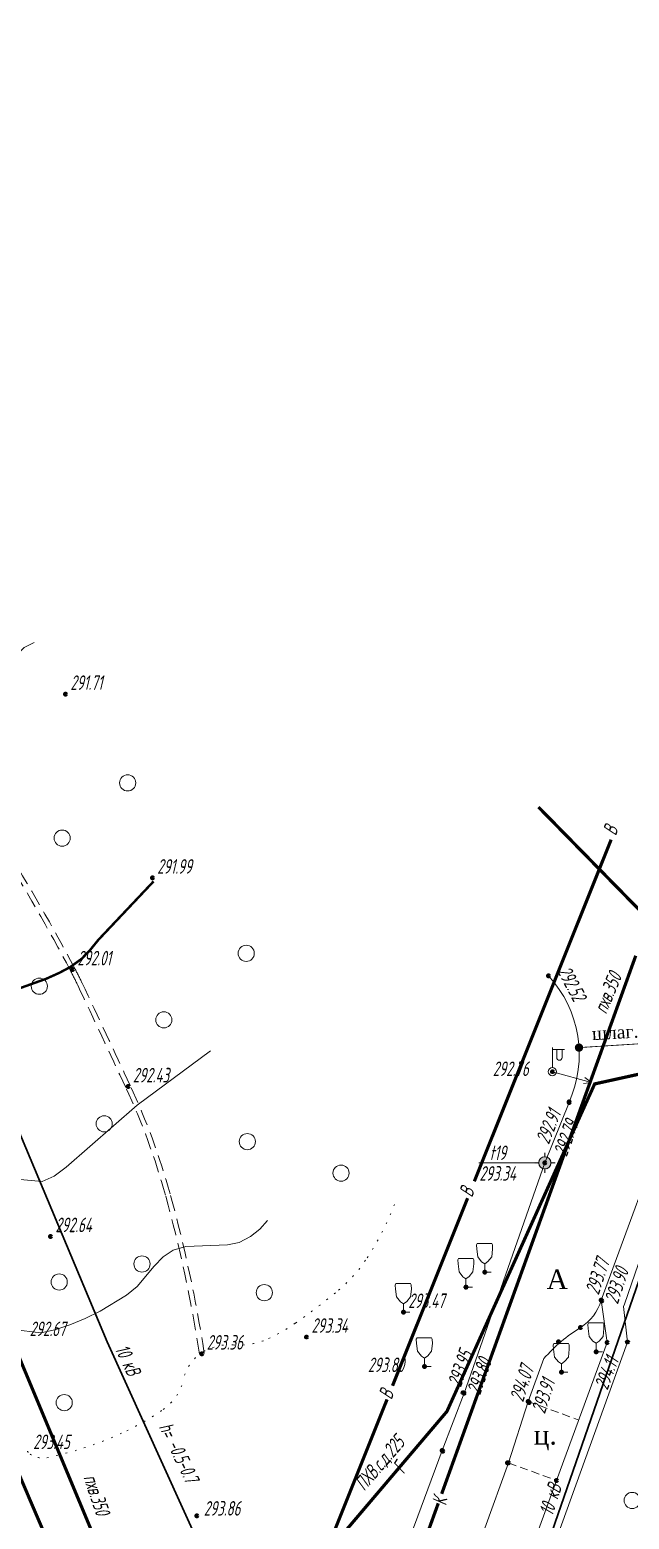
# Model space of a CAD drawing. Header units: metres. Extents: x 0 to 3282, y 0 to 1671.
# Drawn here: x 1998.9 to 2035.9, y 1317.9 to 1410 of the extents above; entities that cross this region are included whole.
import ezdxf
from ezdxf import colors
from ezdxf.entities.mleader import LeaderData, LeaderLine
from ezdxf.math import Vec2, Vec3

# ---------------------------------------------------------------- set-up
doc = ezdxf.new("R2010")
doc.units = ezdxf.units.M
for name, pattern in [('71100000a', [1, 0, -1]), ('COMMUN', [6, 5, -1]), ('DASHED', [0.75, 0.5, -0.25]), ('DASHEDX2', [1.5, 1, -0.5])]:
    doc.linetypes.add(name, pattern=pattern)
for name, color, linetype, lineweight, transparency in [('31252100', 7, 'Continuous', 18, 0.65), ('51472300', 7, 'Continuous', 18, 0.65), ('71100000', 7, 'Continuous', 18, 0.65), ('71133200', 7, 'Continuous', 18, 0.65), ('Commun', 7, 'Continuous', 18, 0.65), ('ELE_SKLAD', 7, 'Continuous', 18, 0.65), ('GEO_POINTS', 7, 'Continuous', 18, 0.65), ('Otm', 7, 'Continuous', 18, 0.65), ('R_Поверхность7_CNT-MAJ', 7, 'Continuous', 18, 0.65), ('R_Поверхность7_CNT-MIN', 7, 'Continuous', 18, 0.65), ('Sit', 7, 'Continuous', 18, 0.65), ('Text', 7, 'Continuous', 18, 0.65), ('Text_com', 7, 'Continuous', 18, 0.65), ('Us_znak', 7, 'Continuous', 18, 0.65), ('Us_znak_fon', 7, 'Continuous', 18, 0.65)]:
    doc.layers.add(name, color=color, linetype=linetype, lineweight=lineweight, transparency=transparency)
doc.layers.add('НВ текст', color=213, linetype='Continuous', lineweight=13)
doc.styles.add('eskd', font='ESKD1.shx', dxfattribs={"width": 1.2, "oblique": 15})
doc.styles.get("Standard").update_dxf_attribs({"font": 'GOST_0.TTF', "oblique": 15})
doc.styles.add('style1', font='times.ttf', dxfattribs={"height": 1})
doc.linetypes.add('KABELww_500', pattern='A,0.0001,-0.4,[131,ltypeshp.shx,S=0.4,R=90,X=0.4,Y=-0.4],0.2,[131,ltypeshp.shx,S=0.2,R=90,X=0.4,Y=-0.2],3.6,[131,ltypeshp.shx,S=0.2,R=-90,X=-0.4,Y=0.2],0.2,[131,ltypeshp.shx,S=0.4,R=-90,X=-0.4,Y=0.4],-0.8,4,-0.4', length=9.6001)
doc.dimstyles.new('ISO-25', dxfattribs={"dimtxt": 2.5, "dimasz": 2.5, "dimexe": 1.25, "dimexo": 0.625, "dimtad": 1, "dimtxsty": 'Standard', "dimcen": 2.5, "dimadec": 0, "dimazin": 0, "dimtfac": 1, "dimtmove": 0, "dimatfit": 3, "dimfxl": 1, "dimarcsym": 0})
picture_1 = doc.add_image_def('image1.png', size_in_pixel=(630, 728))

# ---------------------------------------------------------------- blocks, each defined once
blk = doc.blocks.new('71133200')
for p, q in [((-0.924145, 3.560442), (-1.024145, 3.360442)), ((-1.024145, 3.360442), (-0.977382, 2.864397)), ((-0.977382, 2.864397), (-0.861899, 1.88241)), ((-0.024145, 3.560442), (-0.924145, 3.560442)), ((-0.861899, 1.88241), (-0.374616, 1.28565)), ((-0.024145, 3.560442), (0.875855, 3.560442)), ((0.401375, 1.321765), (0.861899, 1.88241)), ((0.861899, 1.88241), (0.975974, 2.864397)), ((0.875855, 3.560442), (0.958164, 3.395824)), ((0.975974, 2.864397), (0.958164, 3.395824)), ((-0.374616, 1.28565), (0, 1.039723)), ((0, 1.039723), (0.401375, 1.321765)), ((0, 0), (0, 1.039723)), ((0.8, 0), (0, 0))]:
    blk.add_line(p, q)
at = {"style": 'eskd', "oblique": 14.99997778}
blk.add_attdef('Z', (1.873004, -0.239356), '', height=2, dxfattribs=at)
blk = doc.blocks.new('51472300')
for p, q in [((0, 0.5), (0, 3)), ((0, 2.75), (1.5, 2.75)), ((0.54, 1.74), (0.54, 2.75)), ((1.2, 1.74), (1.2, 2.75))]:
    blk.add_line(p, q)
at = {"color": 7}
for radius in [0.5, 0.05]:
    blk.add_circle((0, 0), radius, dxfattribs=at)
blk.add_arc((0.87, 1.75), 0.331, 182.1567, 357.8433)
at = {"oblique": 15}
blk.add_attdef('Z', (1.02, -1.37), '', height=2, dxfattribs=at)
blk = doc.blocks.new('31252100a')
blk.add_circle((0, 0), 1)
blk = doc.blocks.new('KOVER')
at = {"layer": 'Us_znak', "lineweight": -2}
blk.add_hatch(color=0, dxfattribs=at).paths.add_polyline_path([(-0.21, 0, 1), (0.21, 0, 1)])
at = {"layer": 'Us_znak_fon', "true_color": 0xffffff}
blk.add_hatch(color=7, dxfattribs=at).paths.add_polyline_path([(-0.26, 0, 1), (0.26, 0, 1)])
at = {"layer": 'Us_znak', "color": 0, "lineweight": -2}
blk.add_circle((0, 0), 0.21, dxfattribs=at)
blk = doc.blocks.new('NAPR')
at = {"layer": 'Us_znak', "color": 0, "linetype": 'Continuous', "lineweight": -2}
for p in [(-0.191, 2.038), (0.189, 2.037)]:
    blk.add_line(p, (0, 2.5), dxfattribs=at)
blk.add_lwpolyline([(0, 0), (0, 2.5)], dxfattribs=at)
blk = doc.blocks.new('POINT')
at = {"layer": 'Us_znak', "linetype": 'Continuous', "lineweight": -2}
h = blk.add_hatch(color=0, dxfattribs=at)
edge = h.paths.add_edge_path()
edge.add_arc((0, 0), 0.05, 0, 360)
at = {"layer": 'Us_znak_fon', "linetype": 'Continuous', "true_color": 0xffffff}
blk.add_hatch(color=7, dxfattribs=at).paths.add_polyline_path([(-0.422, 0.05, -0.346708), (-0.05, 0.422), (-0.05, 0.625), (0.05, 0.625), (0.05, 0.422, -0.346708), (0.422, 0.05), (0.625, 0.05), (0.625, -0.05), (0.422, -0.05, -0.346708), (0.05, -0.422), (0.05, -0.625), (-0.05, -0.625), (-0.05, -0.422, -0.346708), (-0.422, -0.05), (-0.625, -0.05), (-0.625, 0.05)])
at = {"layer": 'Us_znak', "color": 0, "linetype": 'Continuous', "lineweight": -2}
for p, q in [((-0.625, 0), (-0.375, 0)), ((0, 0.375), (0, 0.625)), ((0.375, 0), (0.625, 0)), ((0, -0.625), (0, -0.375))]:
    blk.add_line(p, q, dxfattribs=at)
for radius in [0.375, 0.05]:
    blk.add_circle((0, 0), radius, dxfattribs=at)
blk = doc.blocks.new('*D195')
at = {"color": 0, "lineweight": -2, "transparency": 16777216}
for p, q in [((1994.296, 1277.323), (1989.479, 1275.003)), ((1994.878, 1277.373), (2000.018, 1275.899))]:
    blk.add_line(p, q, dxfattribs=at)
blk.add_arc((1994.578, 1277.459), 5.034, 219.98054, 329.74011, dxfattribs=at)
at = {"color": 0, "transparency": 16777216}
for points in [[(1998.734, 1275.004), (1999.118, 1274.84), (1999.417, 1276.071)], [(1990.545, 1274.111), (1990.895, 1274.337), (1990.042, 1275.274)]]:
    blk.add_solid(points, dxfattribs=at)
at = {"layer": 'Defpoints', "color": 0, "transparency": 16777216}
for p in [(2084.221, 1320.635, 292.988), (1992.438, 1278.072, 291.13), (1994.578, 1277.459, 291.193), (1994.578, 1277.459, 291.193), (1993.006, 1272.676)]:
    blk.add_point(p, dxfattribs=at)
at = {"color": 0, "transparency": 16777216, "insert": (1994.925, 1273.377), "char_height": 1.25, "attachment_point": 5, "rotation": 4.86032}
blk.add_mtext('138°', dxfattribs=at)

msp = doc.modelspace()

# ---------------------------------------------------------------- linework, layer by layer
at = {"layer": '71100000', "linetype": '71100000a', "ltscale": 0.5}
msp.add_lwpolyline([(1998.711, 1322.112, 0.147619), (1998.882, 1321.924, 0.070114), (1999.367, 1321.717, 0.117065), (1999.91, 1321.702, 0.026428), (2002.207, 1322.305, 0.035825), (2004.853, 1323.367, 0.039067), (2007.108, 1324.692, 0.188958), (2008.368, 1326.583, -0.209837), (2009.58, 1328.252, -0.153261), (2011.434, 1328.676, 0.130384), (2013.618, 1329.073, 0.041518), (2015.275, 1330.027, 0.023686), (2017.935, 1332.06, 0.07367), (2019.712, 1334.071, 0.053269), (2021.389, 1337.37)], format="xyb", dxfattribs=at)
at = {"layer": 'Commun', "color": 4, "linetype": 'COMMUN', "ltscale": 0.7, "const_width": 0.2, "flags": 128}
for points in [[(2041.275, 1346.473), (2033.759, 1344.818), (2024.631, 1324.564), (2007.049, 1303.838), (2006.14, 1302.082), (1993.054, 1332.724), (1973.571, 1377.655), (1961.298, 1407.187)], [(2043.887, 1348.053), (2030.284, 1361.939)]]:
    msp.add_lwpolyline(points, dxfattribs=at)
at = {"layer": 'Commun', "color": 1, "linetype": 'KABELww_500', "lineweight": 30, "elevation": 289.986, "flags": 128}
for points in [[(1971.025, 1406.711), (2003.648, 1328.863), (2023.377, 1285.36), (2047.404, 1235.448)], [(2059.382, 1350.746), (2058.602, 1354.663), (2047.839, 1352.371), (2049.33, 1345.669), (2040.403, 1343.95), (2022.004, 1290.782), (2048.508, 1235.647)]]:
    msp.add_lwpolyline(points, dxfattribs=at)
at = {"layer": 'Commun', "color": 106, "linetype": 'COMMUN', "ltscale": 0.7, "const_width": 0.2, "elevation": 285.381, "flags": 128}
for points in [[(2026.326, 1338.795), (2034.775, 1359.922)], [(2021.271, 1326.153), (2025.91, 1337.753)], [(2013.055, 1305.609), (2020.933, 1325.307)]]:
    msp.add_lwpolyline(points, dxfattribs=at)
at = {"layer": 'Commun', "color": 32, "linetype": 'COMMUN', "ltscale": 0.7, "const_width": 0.2, "elevation": 289.283, "flags": 128}
for points in [[(2024.307, 1319.468), (2036.296, 1352.744)], [(1989.027, 1349.96), (2006.82, 1307.236)], [(2016.209, 1296.992), (2024.096, 1318.883)]]:
    msp.add_lwpolyline(points, dxfattribs=at)
at = {"layer": 'GEO_POINTS', "lineweight": 60}
for centre in [(2001.072, 1368.923, 291.709), (2006.435, 1357.559, 291.99), (2001.508, 1351.89, 292.008), (2030.915, 1351.504, 292.52), (2032.791, 1347.064, 292.519), (2031.146, 1345.574, 292.762), (2004.931, 1344.65, 292.434), (2032.177, 1343.704, 292.912), (2032.178, 1343.676, 292.79), (2030.685, 1339.935, 293.337), (2000.146, 1335.39, 292.638), (2026.965, 1333.177, 293.566), (2025.81, 1332.251, 293.627), (2034.154, 1331.443, 293.768), (2034.21, 1331.401, 293.905), (2021.947, 1330.701, 293.468), (2015.964, 1329.166, 293.344), (2032.891, 1329.761, 293.796), (2009.495, 1328.129, 293.359), (2031.525, 1328.871, 293.797), (2033.843, 1328.257, 294.253), (2034.537, 1328.829, 294.092), (2035.779, 1328.858, 294.109), (2023.25, 1327.343, 293.801), (2031.703, 1326.986, 294.167), (2025.628, 1325.726, 293.95), (2025.692, 1325.689, 293.798), (2029.648, 1325.183, 293.907), (2029.707, 1325.11, 294.07), (2024.34, 1322.148, 294.04), (2024.378, 1322.115, 293.904), (2028.371, 1321.392, 293.988), (2028.442, 1321.378, 294.134), (2031.401, 1320.287, 294.249), (2009.185, 1318.105, 293.858)]:
    msp.add_circle(centre, 0.06, dxfattribs=at)
at = {"layer": 'R_Поверхность7_CNT-MAJ', "color": 32, "const_width": 0.15, "elevation": 292, "flags": 128}
msp.add_lwpolyline([(2006.508, 1357.341), (2003.094, 1353.722), (2002.618, 1353.133), (2002.077, 1352.565), (2001.374, 1352.052), (2000.683, 1351.685), (1999.873, 1351.319), (1997.999, 1350.648), (1996.988, 1350.373), (1995.963, 1350.165), (1993.978, 1349.958), (1993.098, 1350.003), (1992.211, 1350.14), (1991.318, 1350.349), (1989.521, 1350.914), (1986.817, 1351.853), (1985.919, 1352.117), (1982.508, 1353.571)], dxfattribs=at)
at = {"layer": 'R_Поверхность7_CNT-MIN', "color": 32, "flags": 128}
for points, elevation in [([(1999.127, 1372.12), (1998.505, 1371.802), (1997.918, 1371.187), (1997.556, 1370.566), (1997.215, 1369.763), (1996.228, 1367.042), (1996.012, 1365.355), (1995.792, 1364.563), (1995.496, 1363.804), (1994.939, 1363.327), (1994.172, 1362.891), (1993.269, 1362.502), (1992.305, 1362.167), (1990.492, 1361.685), (1989.79, 1361.55), (1988.768, 1361.556), (1987.877, 1361.697), (1977.568, 1365.23)], 291.5), ([(2010.026, 1346.858), (2005.491, 1343.505), (2001.117, 1339.671), (2000.366, 1339.122), (1999.627, 1338.778), (1996.899, 1339.041), (1996.083, 1338.965), (1994.394, 1338.674), (1993.596, 1338.633), (1992.743, 1338.71), (1991.932, 1338.881), (1991.101, 1339.185), (1990.427, 1339.523), (1989.741, 1339.94), (1989.043, 1340.436), (1988.332, 1341.013), (1987.609, 1341.669)], 292.5), ([(2013.544, 1336.375), (2013.08, 1335.829), (2012.496, 1335.377), (2011.792, 1335.02), (2011.085, 1334.863), (2008.494, 1334.764), (2007.723, 1334.543), (2007.095, 1334.119), (2006.554, 1333.553), (2005.486, 1332.292), (2004.838, 1331.746), (2003.202, 1330.769), (2002.284, 1330.312), (2001.343, 1329.917), (2000.416, 1329.611), (1999.535, 1329.426), (1996.095, 1329.834), (1995.37, 1330.016), (1994.583, 1330.449), (1993.899, 1330.942), (1993.374, 1331.086), (1992.954, 1330.565), (1992.812, 1329.44)], 293)]:
    msp.add_lwpolyline(points, dxfattribs=dict(at, elevation=elevation))
at = {"layer": 'Sit', "linetype": 'DASHEDX2'}
for points in [[(1971.308, 1428.091, 0.007412), (1973.64, 1423.851, 0.008722), (1975.738, 1420.312, 0.001961), (1976.58, 1418.958, -0.004281), (1976.961, 1418.339, -0.104265), (1978.433, 1414.116, 0.059888), (1980.361, 1406.482, 0.036223), (1981.954, 1403.092, -0.039859), (1983.362, 1400.04, -0.143981), (1983.811, 1393.297, 0.131018), (1984.121, 1385.732, 0.007018), (1985.118, 1382.678, 0.034867), (1985.378, 1382.063, 0.009275), (1986.192, 1380.528, -0.008028), (1987.132, 1378.766, -0.012289), (1990.126, 1372.559, 0.011484), (1993.326, 1365.898, 0.022527), (1997.016, 1359.39, -0.019232), (2001.375, 1351.821, -0.010593), (2001.816, 1350.937, -0.001501), (2004.795, 1344.586, -0.041545), (2007.244, 1337.931, -0.029346), (2009.347, 1328.106, -0.029346)], [(1971.573, 1428.232, 0.007412), (1973.9, 1423.999, 0.008722), (1975.993, 1420.469, 0.001961), (1976.834, 1419.118, -0.004281), (1977.218, 1418.494, -0.104265), (1978.731, 1414.154, 0.059888), (1980.641, 1406.589, 0.036223), (1982.216, 1403.239, -0.039859), (1983.644, 1400.143, -0.143981), (1984.104, 1393.231, 0.131018), (1984.408, 1385.821, 0.007018), (1985.402, 1382.775, 0.034867), (1985.645, 1382.199, 0.009275), (1986.455, 1380.673, -0.008028), (1987.399, 1378.903, -0.012289), (1990.4, 1372.683, 0.011484), (1993.593, 1366.034, 0.022527), (1997.271, 1359.55, -0.019232), (2001.641, 1351.96, -0.010593), (2002.087, 1351.065, -0.001501), (2005.067, 1344.713, -0.041545), (2007.533, 1338.011, -0.029346), (2009.643, 1328.151, -0.029346)]]:
    msp.add_lwpolyline(points, format="xyb", dxfattribs=at)
at = {"layer": 'Sit', "flags": 128}
for points, elevation in [([(2032.178, 1343.676, 0.298025), (2030.915, 1351.504, -2.999444)], 292.912), ([(2000.816, 1310.504), (2005.868, 1298.608, 0.533802), (2013.863, 1295.618, 0.119515), (2015.736, 1298.327), (2017.517, 1303.034), (2022.15, 1316.251), (2024.34, 1322.148), (2025.692, 1325.689), (2030.685, 1339.935), (2032.178, 1343.676)], 293.656), ([(2022.923, 1302.346, -0.048517), (2022.579, 1305.229), (2028.442, 1321.378), (2029.648, 1325.183), (2030.626, 1327.839, -0.075331), (2032.891, 1329.761, 0.188847), (2034.154, 1331.443)], 294.402), ([(2035.779, 1328.858), (2030.284, 1313.618, -0.252015), (2027.998, 1307.59), (2020.574, 1289.927), (2015.839, 1276.386)], 294.109), ([(2019.427, 1290.526), (2019.427, 1290.526), (2026.895, 1307.984), (2027.495, 1309.5, 0.349402), (2029.017, 1313.737), (2031.401, 1320.287), (2034.537, 1328.829)], 294.85)]:
    msp.add_lwpolyline(points, format="xyb", dxfattribs=dict(at, elevation=elevation))
at = {"layer": 'Sit', "const_width": 0.05, "elevation": 292.508, "flags": 128}
msp.add_lwpolyline([(2037.733, 1347.376), (2032.791, 1347.064)], dxfattribs=at)
at = {"layer": 'Sit', "flags": 128}
for points, elevation in [([(2034.154, 1331.443), (2038.579, 1343.49)], 293.768), ([(2039.671, 1343.06), (2035.593, 1331.201), (2035.544, 1331.059)], 292.915), ([(2030.06, 1339.935), (2026.611, 1339.935)], 293.337), ([(2034.537, 1328.829), (2034.154, 1331.443)], 292.915), ([(2035.779, 1328.858), (2035.544, 1331.059)], 294.109)]:
    msp.add_lwpolyline(points, dxfattribs=dict(at, elevation=elevation))
at = {"layer": 'Sit', "linetype": 'DASHED', "flags": 128}
for points, elevation in [([(2029.648, 1325.183), (2032.777, 1324.034)], 293.907), ([(2028.442, 1321.378), (2031.406, 1320.299)], 294.134)]:
    msp.add_lwpolyline(points, dxfattribs=dict(at, elevation=elevation))

# ---------------------------------------------------------------- block references
at = {"layer": '31252100', "color": 7, "xscale": 0.5, "yscale": 0.5, "zscale": 0.5}
for p in [(2004.908, 1363.433), (2000.863, 1360.018), (2012.233, 1352.891), (1999.451, 1350.858), (2007.142, 1348.779), (2003.459, 1342.352), (2012.303, 1341.251), (2018.091, 1339.3), (2005.792, 1333.684), (2000.681, 1332.567), (2013.349, 1331.911), (2000.99, 1325.109), (2036.076, 1319.06)]:
    msp.add_blockref('31252100a', p, dxfattribs=at)
at = {"layer": '51472300', "color": 7, "xscale": 0.5, "yscale": 0.5, "zscale": 0.5}
msp.add_blockref('51472300', (2031.146, 1345.574, 292.762), dxfattribs=at)
at = {"layer": '71133200', "color": 7, "xscale": 0.5, "yscale": 0.5, "zscale": 0.5}
for p in [(2026.965, 1333.177, 293.566), (2025.81, 1332.251, 293.627), (2021.947, 1330.701, 293.468), (2033.843, 1328.257, 294.253), (2023.25, 1327.343, 293.801), (2031.703, 1326.986, 294.167)]:
    msp.add_blockref('71133200', p, dxfattribs=at)
at = {"layer": 'Sit', "color": 7, "linetype": 'Continuous'}
for name, p in [('KOVER', (2032.791, 1347.064, 292.519)), ('POINT', (2030.685, 1339.935, 293.337))]:
    msp.add_blockref(name, p, dxfattribs=at)
at = {"layer": 'Sit', "color": 7, "linetype": 'Continuous', "xscale": -1, "rotation": 254.7247709658828}
msp.add_blockref('NAPR', (2031.146, 1345.574, 292.762), dxfattribs=at)

# ---------------------------------------------------------------- texts
at = {"layer": 'ELE_SKLAD', "oblique": 13, "width": 0.8}
msp.add_text('t19', height=0.9, dxfattribs=at).set_placement((2027.272, 1340.108, 292.037))
at = {"layer": 'Otm', "oblique": 13, "width": 0.8}
for s, p in [('291.71', (2001.372, 1369.183, 291.709)), ('291.99', (2006.735, 1357.819, 291.99)), ('292.01', (2001.808, 1352.15, 292.008)), ('292.43', (2005.231, 1344.91, 292.434)), ('292.76', (2027.466, 1345.306, 292.762)), ('293.34', (2026.645, 1338.834, 293.337)), ('292.64', (2000.446, 1335.65, 292.638)), ('293.47', (2022.247, 1330.961, 293.468)), ('292.67', (1998.854, 1329.223, 292.665)), ('293.34', (2016.264, 1329.426, 293.344)), ('293.36', (2009.795, 1328.389, 293.359)), ('293.80', (2019.752, 1326.997, 293.801)), ('293.45', (1999.072, 1322.235, 293.452)), ('293.86', (2009.612, 1318.121, 293.858))]:
    msp.add_text(s, height=0.9, dxfattribs=at).set_placement(p)
for s, rotation, p in [('292.52', 297.87069, (2031.434, 1351.789, 292.52)), ('292.91', 68.39068, (2030.925, 1341.036, 293.656)), ('292.79', 70.15264, (2032.031, 1340.275, 292.79)), ('293.77', 71.49801, (2034.001, 1331.729, 293.768)), ('293.90', 71.49801, (2035.183, 1331.156, 293.905)), ('293.95', 70.68765, (2025.49, 1326.01, 293.95)), ('294.11', 69.11022, (2034.548, 1325.841, 294.109)), ('293.80', 70.68765, (2026.68, 1325.537, 293.798)), ('294.07', 71.93795, (2029.336, 1325.102, 294.07)), ('293.91', 71.93795, (2030.677, 1324.373, 293.907))]:
    msp.add_text(s, height=0.9, rotation=rotation, dxfattribs=at).set_placement(p)
at = {"layer": 'Text', "style": 'style1'}
msp.add_text('шлаг.', height=0.8, rotation=3.25808, dxfattribs=at).set_placement((2033.612, 1347.522, -289.311))
for s, p in [('А', (2030.791, 1332.138)), ('ц.', (2029.997, 1322.517))]:
    msp.add_text(s, height=1.2, dxfattribs=at).set_placement(p)
at = {"layer": 'Text_com', "oblique": 13, "width": 0.8}
for s, rotation, p in [('В', 69.81965, (2035.067, 1360.129, 282.899)), ('пхв.350', 67.3311, (2034.473, 1349.091, 569.543)), ('В', 69.81965, (2026.188, 1337.764, 282.899)), ('В', 69.81965, (2021.214, 1325.253, 282.899)), ('ПХВ.с.д.225', 49.30507, (2019.532, 1319.597, 856.215)), ('Г', 57.25249, (2021.961, 1320.651, 282.899)), ('пхв.350', 288.6048, (2002.157, 1320.494, 569.543)), ('К', 79.73045, (2024.585, 1318.71, 286.771))]:
    msp.add_text(s, height=0.9, rotation=rotation, dxfattribs=at).set_placement(p)
at = {"layer": 'Text_com', "color": 1, "oblique": 13, "width": 0.8}
for s, rotation, p in [('10 кВ ', 295.65484, (2004.097, 1328.426, 568.007)), ('h= -0.5-0.7', 295.65484, (2006.808, 1323.612, 278.725)), ('10 кВ ', 72.28945, (2031.155, 1318.062, 568.007))]:
    msp.add_text(s, height=0.9, rotation=rotation, dxfattribs=at).set_placement(p)

# ---------------------------------------------------------------- dimensions: what is measured, and where the dimension line sits
dim = msp.add_angular_dim_2l(base=(1993.006, 1272.676), line1=((1994.578, 1277.459, 291.193), (1992.438, 1278.072, 291.13)), line2=((2084.221, 1320.635, 292.988), (1994.578, 1277.459, 291.193)), dimstyle='ISO-25', override={"dimscale": 0.5})
dim.commit()
dim.dimension.update_dxf_attribs({"geometry": '*D195', "text_midpoint": (1994.925, 1273.377)})

# ---------------------------------------------------------------- pictures from other files: only their frames are drawn
image = msp.add_image(picture_1, insert=(1887.613, 1279.375, 287.326), size_in_units=(256.833, 296.785), rotation=1.5196, dxfattribs=dict(fade=50))
image.dxf.flags = 15

# ---------------------------------------------------------------- next in the draw order: leaders
at = {"layer": 'НВ текст', "color": 1, "ltscale": 100}
ml = msp.add_multileader_mtext('Standard', dxfattribs=at)
ml.set_content('Начало\\Pтрассы\\PК2', color=1)
ml.set_leader_properties()
ml.build(insert=Vec2(0, 0))
ml.multileader.update_dxf_attribs({"has_dogleg": 0, "text_left_attachment_type": 6, "text_right_attachment_type": 6, "dogleg_length": 1, "arrow_head_size": 10, "scale": 5})
ctx = ml.context
ctx.base_point, ctx.scale, ctx.char_height, ctx.arrow_head_size, ctx.landing_gap_size, ctx.plane_origin = Vec3(2064.984, 1268.131, 0.94), 5, 5, 10, 5, Vec3(10442.825, -5577.827, 0.94)
ctx.left_attachment, ctx.right_attachment, ctx.text_align_type = 6, 6, 1
notes = []
notes.append((ctx, [(0, (1, 1, 0), (2098.798, 1268.131, 0.94), (-1, 0), 5, [(1, [(2130.353, 1338.302, 0.94)], 0, [])])]))
ctx.mtext.insert, ctx.mtext.width, ctx.mtext.defined_height, ctx.mtext.alignment, ctx.mtext.flow_direction = Vec3(2079.391, 1274.131, 0.94), 17.84901, 11.041, 2, 5
ctx.mtext.has_bg_fill, ctx.mtext.bg_color, ctx.mtext.bg_scale_factor, ctx.mtext.bg_transparency, ctx.mtext.use_window_bg_color = 1, -1027028792, 1.5, 0, 1
for ctx, leaders in notes:
    for number, flags, end, landing, length, lines in leaders:
        leader = LeaderData()
        leader.index, (leader.has_last_leader_line, leader.has_dogleg_vector, leader.attachment_direction) = number, flags
        leader.last_leader_point, leader.dogleg_vector, leader.dogleg_length = Vec3(end), Vec3(landing), length
        for number, points, colour, breaks in lines:
            line = LeaderLine()
            line.index, line.vertices, line.color, line.breaks = number, Vec3.list(points), colors.encode_raw_color(colour), breaks
            leader.lines.append(line)
        ctx.leaders.append(leader)

doc.saveas('drawing.dxf')
